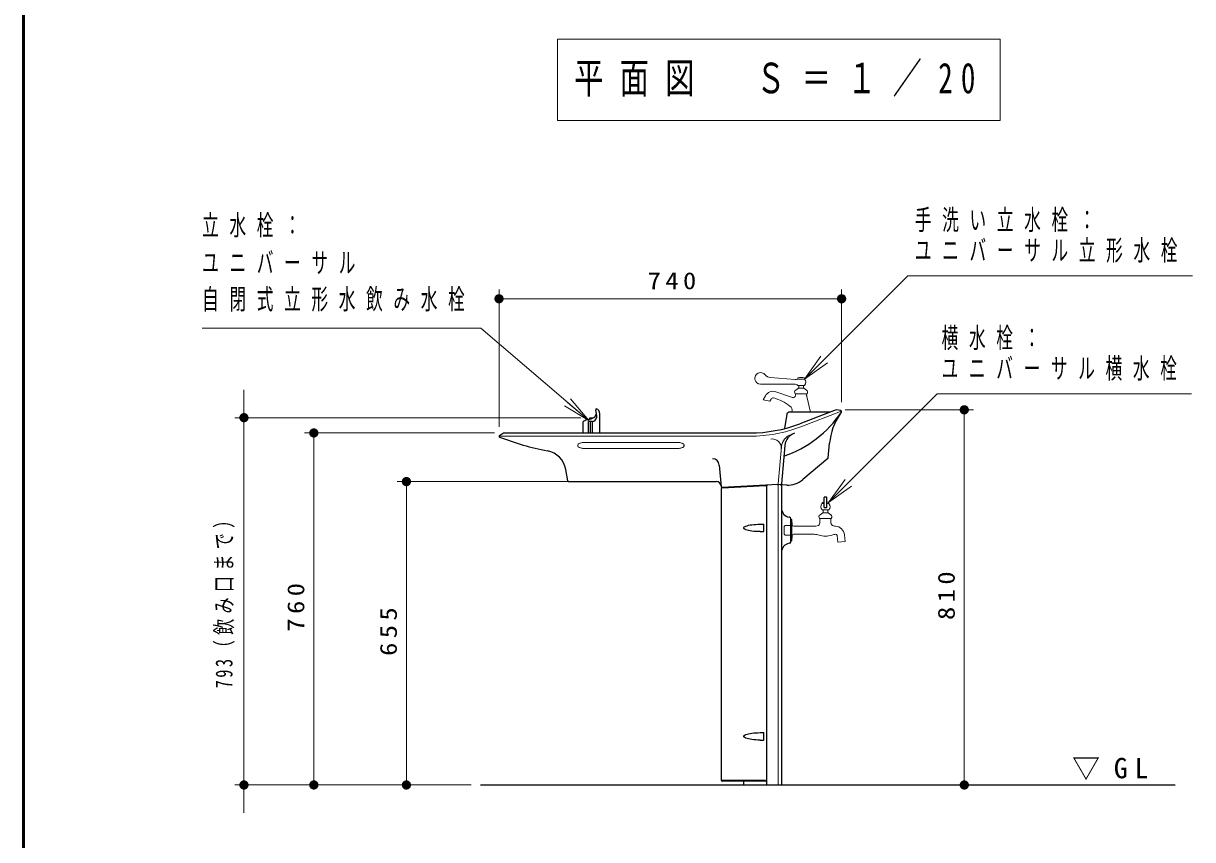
# Model space of a CAD drawing. Units: millimetres on the paper, scale 1:20. Extents: x -365 to 0, y -33 to 257.
# Drawn here: x -365 to -238.7, y 88.4 to 176.5 of the extents above; entities that cross this region are included whole.
import ezdxf

# ---------------------------------------------------------------- set-up
doc = ezdxf.new("R2010")
doc.units = ezdxf.units.MM
doc.layers.add('LY_1', color=7, linetype='Continuous', lineweight=25)
doc.layers.add('LY_5', color=7, linetype='Continuous', lineweight=13)
doc.styles.add('ＭＳ ゴシック', font='')
doc.styles.get('ＭＳ ゴシック').set_extended_font_data('MS Gothic')

# ---------------------------------------------------------------- blocks, each defined once
blk = doc.blocks.new('filled_dot')
at = {"color": 0, "linetype": 'Continuous', "lineweight": -2, "const_width": 1.25}
blk.add_lwpolyline([(-0.625, 0, 1), (0.625, 0, 1)], format="xyb", close=True, dxfattribs=at)

msp = doc.modelspace()

# ---------------------------------------------------------------- linework, layer by layer
at = {"layer": 'LY_1', "lineweight": 13}
for p, q in [((-307.308, 174.797), (-307.308, 165.997)), ((-259.508, 174.797), (-307.308, 174.797)), ((-259.508, 165.997), (-259.508, 174.797)), ((-307.308, 165.997), (-259.508, 165.997)), ((-313.632, 132.917), (-313.632, 147.755)), ((-276.632, 135.583), (-276.632, 147.755)), ((-313.632, 146.755), (-276.632, 146.755)), ((-280.627, 138.084), (-278.859, 140.559)), ((-280.627, 138.084), (-278.506, 140.206)), ((-278.152, 139.852), (-280.627, 138.084)), ((-281.633, 138.051), (-284.349, 138.252)), ((-281.387, 138.084), (-280.627, 138.084)), ((-281.357, 138.209), (-281.357, 138.084)), ((-280.657, 138.209), (-280.657, 138.084)), ((-341.179, 91.267), (-341.179, 136.917)), ((-285.382, 137.534), (-281.731, 137.534)), ((-283.728, 136.712), (-281.938, 136.096)), ((-281.644, 136.492), (-280.369, 136.492)), ((-281.607, 136.332), (-281.607, 136.492)), ((-281.589, 136.889), (-281.294, 137.092)), ((-281.364, 137.409), (-280.65, 137.409)), ((-281.294, 137.092), (-280.719, 137.092)), ((-281.257, 137.092), (-281.257, 137.409)), ((-280.757, 137.092), (-280.757, 137.409)), ((-280.719, 137.092), (-280.425, 136.889)), ((-280.407, 136.323), (-280.407, 136.492)), ((-303.943, 133.62), (-306.547, 135.191)), ((-303.943, 133.62), (-306.222, 135.571)), ((-305.897, 135.951), (-303.943, 133.62)), ((-285.114, 135.849), (-284.86, 136.288)), ((-285.114, 135.849), (-284.4, 135.684)), ((-284.4, 135.684), (-284.256, 135.935)), ((-280.007, 134.517), (-280.394, 136.212)), ((-304.807, 133.917), (-342.179, 133.917)), ((-303.457, 133.896), (-303.807, 133.896)), ((-282.007, 134.517), (-281.996, 134.563)), ((-282.007, 134.517), (-280.007, 134.517)), ((-276.231, 134.767), (-262.382, 134.767)), ((-263.382, 134.767), (-263.382, 94.267)), ((-314.132, 132.267), (-334.632, 132.267)), ((-333.632, 94.267), (-333.632, 132.267)), ((-304.132, 127.017), (-324.632, 127.017)), ((-323.632, 94.267), (-323.632, 127.017)), ((-278.032, 124.77), (-276.264, 127.245)), ((-278.032, 124.77), (-275.911, 126.891)), ((-275.557, 126.538), (-278.032, 124.77)), ((-282.132, 122.917), (-282.132, 120.617)), ((-316.632, 94.267), (-342.179, 94.267)), ((-316.632, 94.267), (-334.632, 94.267)), ((-316.632, 94.267), (-324.632, 94.267))]:
    msp.add_line(p, q, dxfattribs=at)
at = {"layer": 'LY_1', "color": 2}
for p, q in [((-303.807, 133.896), (-303.792, 133.911)), ((-303.807, 133.75), (-303.807, 133.896)), ((-303.792, 133.911), (-303.472, 133.911)), ((-303.472, 133.911), (-303.457, 133.896)), ((-302.733, 132.267), (-302.733, 134.339)), ((-304.53, 132.267), (-304.53, 133.487)), ((-303.963, 132.267), (-303.963, 133.492)), ((-303.559, 133.517), (-303.938, 133.517)), ((-303.738, 132.267), (-303.738, 133.492)), ((-303.534, 132.267), (-303.534, 133.492))]:
    msp.add_line(p, q, dxfattribs=at)
at = {"layer": 'LY_1', "color": 70}
for p, q in [((-282.543, 134.31), (-282.816, 132.765)), ((-277.882, 134.517), (-282.297, 134.517)), ((-277.231, 134.767), (-281.148, 133.263)), ((-276.716, 134.682), (-277.231, 134.767)), ((-313.582, 132.003), (-313.132, 132.267)), ((-313.132, 132.267), (-286.524, 132.267)), ((-282.76, 130.931), (-283.123, 126.772)), ((-278.077, 129.574), (-277.937, 131.166)), ((-289.845, 128.804), (-289.64, 126.468)), ((-278.112, 129.507), (-280.828, 127.228)), ((-306.196, 127.099), (-306.412, 128.322)), ((-306.098, 127.017), (-290.146, 127.017)), ((-284.837, 126.573), (-289.537, 126.327)), ((-283.482, 126.694), (-289.535, 126.377)), ((-284.732, 126.534), (-284.732, 94.267)), ((-282.565, 126.646), (-283.482, 126.694)), ((-283.132, 126.581), (-283.132, 94.267)), ((-289.632, 126.227), (-289.632, 94.777)), ((-282.256, 123.164), (-282.306, 123.173)), ((-282.132, 120.518), (-282.132, 123.017)), ((-285.432, 122.417), (-285.082, 122.417)), ((-285.432, 121.617), (-285.082, 121.617)), ((-285.032, 121.667), (-285.032, 122.367)), ((-282.256, 120.371), (-282.306, 120.362)), ((-285.432, 99.917), (-285.082, 99.917)), ((-285.032, 99.167), (-285.032, 99.867)), ((-285.432, 99.117), (-285.082, 99.117)), ((-289.332, 94.667), (-289.537, 94.677)), ((-284.832, 94.667), (-289.332, 94.667)), ((-287.232, 94.667), (-287.232, 94.267))]:
    msp.add_line(p, q, dxfattribs=at)
at = {"layer": 'LY_1', "color": 44, "lineweight": 13}
for p, q in [((-276.766, 134.57), (-281.023, 132.936)), ((-313.495, 131.917), (-286.524, 131.917)), ((-304.382, 131.249), (-294.382, 131.249)), ((-304.382, 130.588), (-294.382, 130.588)), ((-283.124, 130.789), (-283.474, 126.781)), ((-283.482, 126.589), (-283.482, 94.267)), ((-289.537, 94.777), (-284.839, 94.777))]:
    msp.add_line(p, q, dxfattribs=at)
at = {"layer": 'LY_1', "color": 190}
for p, q in [((-278.532, 124.245), (-278.532, 125.295)), ((-278.282, 125.345), (-278.482, 125.345)), ((-278.232, 124.245), (-278.232, 125.295)), ((-278.282, 124.195), (-278.482, 124.195))]:
    msp.add_line(p, q, dxfattribs=at)
at = {"layer": 'LY_1', "color": 190, "lineweight": 13}
for p, q in [((-278.532, 124.645), (-278.762, 124.645)), ((-278.025, 123.97), (-278.739, 123.97)), ((-278.732, 124.77), (-278.732, 124.645)), ((-278.632, 123.627), (-278.632, 123.97)), ((-278.002, 124.645), (-278.232, 124.645)), ((-278.132, 123.627), (-278.132, 123.97)), ((-278.032, 124.77), (-278.032, 124.645)), ((-282.132, 122.917), (-282.132, 120.617)), ((-282.055, 122.917), (-282.132, 122.917)), ((-282.007, 122.882), (-282.007, 120.653)), ((-282.005, 122.87), (-281.984, 122.396)), ((-277.744, 123.036), (-279.019, 123.036)), ((-278.982, 123.036), (-278.982, 122.583)), ((-278.669, 123.636), (-278.964, 123.433)), ((-278.094, 123.636), (-278.669, 123.636)), ((-277.8, 123.433), (-278.094, 123.636)), ((-277.782, 123.036), (-277.782, 122.583)), ((-282.832, 122.18), (-282.721, 122.291)), ((-282.832, 121.355), (-282.832, 122.18)), ((-282.832, 121.355), (-282.832, 122.18)), ((-282.721, 121.244), (-282.832, 121.355)), ((-282.182, 122.291), (-282.721, 122.291)), ((-282.182, 121.244), (-282.721, 121.244)), ((-279.583, 122.205), (-281.784, 122.205)), ((-279.583, 121.33), (-281.784, 121.33)), ((-276.321, 121.287), (-276.235, 120.565)), ((-282.055, 120.617), (-282.132, 120.617)), ((-282.005, 120.665), (-281.984, 121.139)), ((-277.116, 121.195), (-277.029, 120.47)), ((-277.029, 120.47), (-276.235, 120.565))]:
    msp.add_line(p, q, dxfattribs=at)
at = {"layer": 'LY_1'}
msp.add_line((-315.632, 94.267), (-240.595, 94.267), dxfattribs=at)
at = {"layer": 'LY_1', "lineweight": 13}
for points in [[(-280.627, 138.084), (-269.496, 149.215), (-238.724, 149.215)], [(-303.943, 133.62), (-315.594, 143.59), (-345.699, 143.59)], [(-278.032, 124.77), (-266.321, 136.48), (-238.833, 136.48)]]:
    msp.add_lwpolyline(points, dxfattribs=at)
at = {"layer": 'LY_1', "color": 44, "lineweight": 13}
for points in [[(-304.382, 130.588), (-304.48, 130.591), (-304.576, 130.599), (-304.669, 130.613), (-304.757, 130.632), (-304.838, 130.656), (-304.912, 130.685), (-304.977, 130.717), (-305.031, 130.753), (-305.075, 130.792), (-305.106, 130.833), (-305.125, 130.875), (-305.132, 130.919), (-305.125, 130.962), (-305.106, 131.004), (-305.075, 131.045), (-305.031, 131.084), (-304.977, 131.12), (-304.912, 131.152), (-304.838, 131.181), (-304.757, 131.205), (-304.669, 131.224), (-304.576, 131.238), (-304.48, 131.246), (-304.382, 131.249)], [(-294.382, 131.249), (-294.284, 131.246), (-294.188, 131.238), (-294.095, 131.224), (-294.007, 131.205), (-293.925, 131.181), (-293.852, 131.152), (-293.787, 131.12), (-293.732, 131.084), (-293.689, 131.045), (-293.657, 131.004), (-293.638, 130.962), (-293.632, 130.919), (-293.638, 130.875), (-293.657, 130.833), (-293.689, 130.792), (-293.732, 130.753), (-293.787, 130.717), (-293.852, 130.685), (-293.925, 130.656), (-294.007, 130.632), (-294.095, 130.613), (-294.188, 130.599), (-294.284, 130.591), (-294.382, 130.588)]]:
    msp.add_lwpolyline(points, dxfattribs=at)
at = {"layer": 'LY_1', "color": 70}
for points in [[(-285.432, 121.617), (-285.663, 121.62), (-285.89, 121.63), (-286.109, 121.647), (-286.316, 121.67), (-286.508, 121.699), (-286.682, 121.734), (-286.835, 121.773), (-286.963, 121.817), (-287.066, 121.864), (-287.14, 121.913), (-287.185, 121.965), (-287.2, 122.017), (-287.185, 122.069), (-287.14, 122.12), (-287.066, 122.17), (-286.963, 122.217), (-286.835, 122.26), (-286.682, 122.3), (-286.508, 122.334), (-286.316, 122.363), (-286.109, 122.386), (-285.89, 122.403), (-285.663, 122.413), (-285.432, 122.417)], [(-285.432, 99.117), (-285.663, 99.12), (-285.89, 99.13), (-286.109, 99.147), (-286.316, 99.17), (-286.508, 99.199), (-286.682, 99.234), (-286.835, 99.273), (-286.963, 99.317), (-287.066, 99.364), (-287.14, 99.413), (-287.185, 99.465), (-287.2, 99.517), (-287.185, 99.569), (-287.14, 99.62), (-287.066, 99.67), (-286.963, 99.717), (-286.835, 99.76), (-286.682, 99.8), (-286.508, 99.834), (-286.316, 99.863), (-286.109, 99.886), (-285.89, 99.903), (-285.663, 99.913), (-285.432, 99.917)]]:
    msp.add_lwpolyline(points, dxfattribs=at)
at = {"layer": 'LY_1', "lineweight": 13}
for centre, radius, start, end in [((-285.382, 138.159), 0.625, 37.70346, 270), ((-284.294, 139), 0.75, 217.70353, 265.76365), ((-281.589, 138.649), 0.6, 265.76361, 289.63882), ((-281.007, 137.263), 1.009, 69.70079, 110.29921), ((-281.007, 137.759), 0.5, 315.57299, 40.5416), ((-284.037, 135.813), 0.95, 71.01129, 149.99998), ((-281.731, 136.934), 0.6, 52.34155, 90), ((-281.435, 136.665), 0.272, 124.50003, 219.63348), ((-280.579, 136.665), 0.272, 320.36652, 55.49997), ((-284.039, 135.81), 0.25, 74.77379, 149.99998), ((-285.287, 131.227), 5, 52.05807, 74.77363), ((-282.581, 134.697), 0.6, 347.12467, 52.05806), ((-281.857, 136.332), 0.25, 251.01128, 0), ((-279.907, 136.323), 0.5, 180, 192.87532)]:
    msp.add_arc(centre, radius, start, end, dxfattribs=at)
at = {"layer": 'LY_1', "color": 2}
for centre, radius, start, end in [((-304.265, 135.342), 1.657, 280.22375, 301.87425), ((-303.559, 133.992), 0.475, 270, 354.99677), ((-303.701, 134.435), 0.588, 301.87425, 12.90948), ((-303.048, 134.784), 0.135, 129.05021, 198.1901), ((-305.058, 134.124), 1.981, 354.99677, 18.1901), ((-303.312, 134.339), 0.578, 0, 72.05475), ((-304.48, 133.487), 0.05, 117.10108, 180), ((-303.632, 131.829), 1.913, 100.22375, 117.15349), ((-303.632, 131.829), 1.913, 100.22375, 117.15349), ((-303.632, 131.829), 1.913, 100.22375, 117.10108), ((-303.938, 133.492), 0.025, 90, 180), ((-303.713, 133.492), 0.025, 90, 180), ((-303.559, 133.492), 0.025, 0, 90)]:
    msp.add_arc(centre, radius, start, end, dxfattribs=at)
at = {"layer": 'LY_1', "color": 70}
for centre, radius, start, end in [((-286.859, 141.408), 12.312, 288.94534, 326.02487), ((-282.297, 134.267), 0.25, 90, 170), ((-271.462, 130.599), 6.5, 144.93147, 175), ((-276.732, 134.583), 0.1, 315.60492, 80.65857), ((-286.524, 147.267), 15, 270, 291), ((-313.532, 131.917), 0.1, 120.34143, 245.39508), ((-302.867, 159.409), 29.588, 248.7964, 259.20944), ((-281.265, 130.8), 1.5, 107.70934, 175), ((-308.874, 127.888), 2.5, 10, 79.20944), ((-290.592, 128.739), 0.75, 5, 88.5), ((-278.176, 129.583), 0.1, 310, 355), ((-306.098, 127.117), 0.1, 190, 270), ((-290.146, 126.517), 0.5, 5, 90), ((-289.541, 126.477), 0.1, 185, 273), ((-289.532, 126.227), 0.1, 93, 180), ((-284.832, 126.473), 0.1, 0, 93), ((-284.632, 126.534), 0.1, 93, 180), ((-283.223, 126.781), 0.1, 267, 355), ((-283.232, 126.581), 0.1, 0, 87), ((-282.435, 129.143), 2.5, 267, 310), ((-282.132, 124.158), 1, 180, 260), ((-282.282, 123.017), 0.15, 0, 80), ((-285.082, 122.367), 0.05, 0, 90), ((-285.082, 121.667), 0.05, 270, 0), ((-282.132, 119.377), 1, 100, 180), ((-282.282, 120.518), 0.15, 280, 0), ((-285.082, 99.867), 0.05, 0, 90), ((-285.082, 99.167), 0.05, 270, 0), ((-289.532, 94.777), 0.1, 180, 267), ((-284.832, 94.767), 0.1, 270, 0)]:
    msp.add_arc(centre, radius, start, end, dxfattribs=at)
at = {"layer": 'LY_1', "color": 44, "lineweight": 13}
for centre, radius, start, end in [((-286.524, 147.267), 15.35, 270, 291), ((-284.142, 130.621), 1, 355, 98.16588), ((-281.629, 130.659), 1.5, 106.45737, 175), ((-283.582, 126.589), 0.1, 0, 93), ((-283.574, 126.79), 0.1, 273, 355)]:
    msp.add_arc(centre, radius, start, end, dxfattribs=at)
at = {"layer": 'LY_1', "color": 190}
for centre, start, end in [((-278.482, 125.295), 90, 180), ((-278.282, 125.295), 0, 90), ((-278.482, 124.245), 180, 270), ((-278.282, 124.245), 270, 0)]:
    msp.add_arc(centre, 0.05, start, end, dxfattribs=at)
at = {"layer": 'LY_1', "color": 190, "lineweight": 13}
for centre, radius, start, end in [((-278.382, 124.32), 0.5, 139.4584, 224.42701), ((-278.382, 123.824), 1.009, 98.5505, 110.29921), ((-278.382, 123.824), 1.009, 69.70079, 81.4495), ((-278.382, 124.32), 0.5, 315.57299, 40.5416), ((-282.055, 122.867), 0.05, 2.48981, 90), ((-279.332, 122.583), 0.35, 282.60567, 0), ((-278.81, 123.209), 0.272, 124.50003, 219.63348), ((-277.954, 123.209), 0.272, 320.36647, 55.50004), ((-277.432, 122.583), 0.35, 180.00025, 257.39445), ((-282.182, 122.341), 0.05, 270, 0), ((-282.182, 121.194), 0.05, 0, 90), ((-281.784, 122.405), 0.2, 182.4896, 270), ((-281.784, 121.13), 0.2, 90.00038, 177.5104), ((-279.583, 123.705), 1.5, 270, 282.61621), ((-279.583, 119.83), 1.5, 69.93199, 90), ((-278.382, 123.117), 2, 249.93196, 290.068), ((-277.181, 119.83), 1.5, 93.57199, 110.06809), ((-277.181, 123.705), 1.5, 257.35368, 265.88623), ((-277.364, 121.162), 1.05, 6.84272, 85.88638), ((-277.265, 121.177), 0.15, 6.84278, 93.57252), ((-282.055, 120.667), 0.05, 270, 357.51019)]:
    msp.add_arc(centre, radius, start, end, dxfattribs=at)
at = {"layer": 'LY_5', "lineweight": 50}
msp.add_line((-365, 257), (-365, 0), dxfattribs=at)

# ---------------------------------------------------------------- block references
at = {"layer": 'LY_1', "lineweight": 13, "xscale": 0.4, "yscale": 0.4}
msp.add_blockref('filled_dot', (-313.632, 146.755), dxfattribs=at)
for p, rotation in [((-276.632, 146.755), 180), ((-263.382, 134.767), 270), ((-341.179, 133.917), 90), ((-333.632, 132.267), 270), ((-323.632, 127.017), 270), ((-341.179, 94.267), 270), ((-333.632, 94.267), 90), ((-323.632, 94.267), 90), ((-263.382, 94.267), 90)]:
    msp.add_blockref('filled_dot', p, dxfattribs=dict(at, rotation=rotation))

# ---------------------------------------------------------------- texts
at = {"layer": 'LY_1', "style": 'ＭＳ ゴシック'}
for s, insert, char_height, attachment_point in [('\\T1.56;\\W0.7;平面図\u3000Ｓ＝１／20', (-283.408, 170.397), 3.299, 5), ('\\T1.64;\\W0.6;手洗い立水栓：', (-268.724, 155.165), 2.199, 4), ('\\T1.64;\\W0.6;立水栓：', (-345.699, 154.59), 2.199, 4), ('\\T1.64;\\W0.6;ユニバーサル立形水栓', (-268.724, 151.865), 2.199, 4), ('\\T1.64;\\W0.6;ユニバーサル', (-345.699, 150.59), 2.199, 4), ('\\T1.33;\\W1.15;740', (-294.717, 147.755), 1.833, 8), ('\\T1.64;\\W0.6;自閉式立形水飲み水栓', (-345.699, 146.59), 2.199, 4), ('\\T1.64;\\W0.6;横水栓：', (-265.833, 142.43), 2.199, 4), ('\\T1.64;\\W0.6;ユニバーサル横水栓', (-265.833, 139.13), 2.199, 4), ('\\T1.5;▽GL', (-247.241, 95.992), 2.199, 5)]:
    msp.add_mtext(s, dxfattribs=dict(at, insert=insert, char_height=char_height, attachment_point=attachment_point))
at = {"layer": 'LY_1', "char_height": 1.833, "attachment_point": 8, "rotation": 90, "style": 'ＭＳ ゴシック'}
for s, insert in [('\\T1.32;\\W0.7;793（飲み口まで）', (-342.179, 114.509)), ('\\T1.33;\\W1.15;810', (-264.382, 114.938)), ('\\T1.33;\\W1.15;760', (-334.632, 113.682)), ('\\T1.33;\\W1.15;655', (-324.632, 111.058))]:
    msp.add_mtext(s, dxfattribs=dict(at, insert=insert))

doc.saveas('drawing.dxf')
